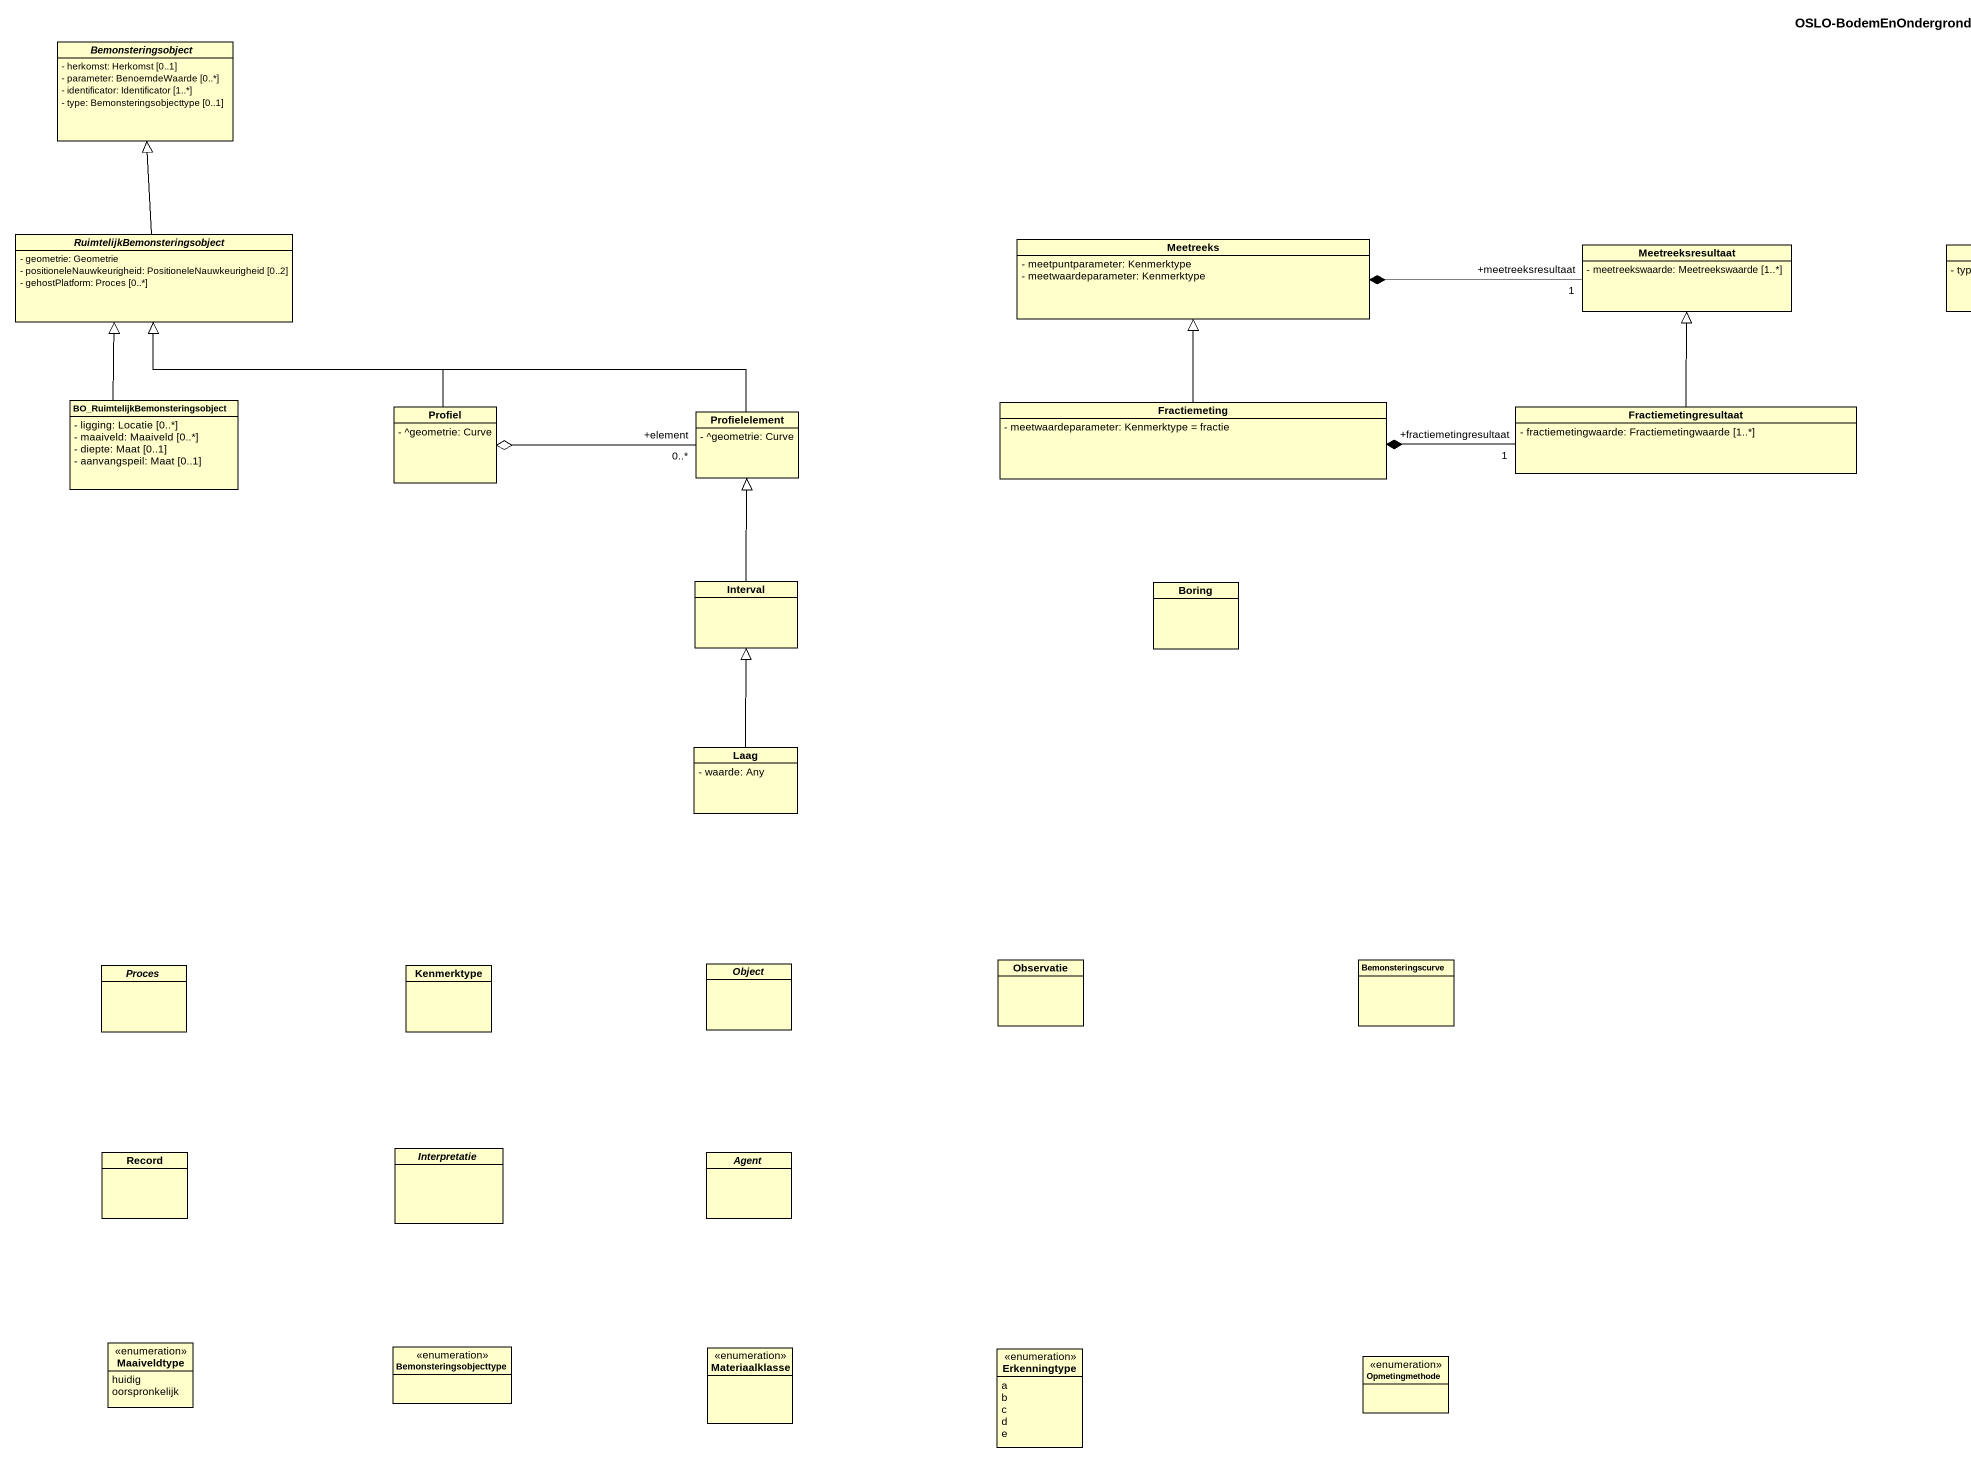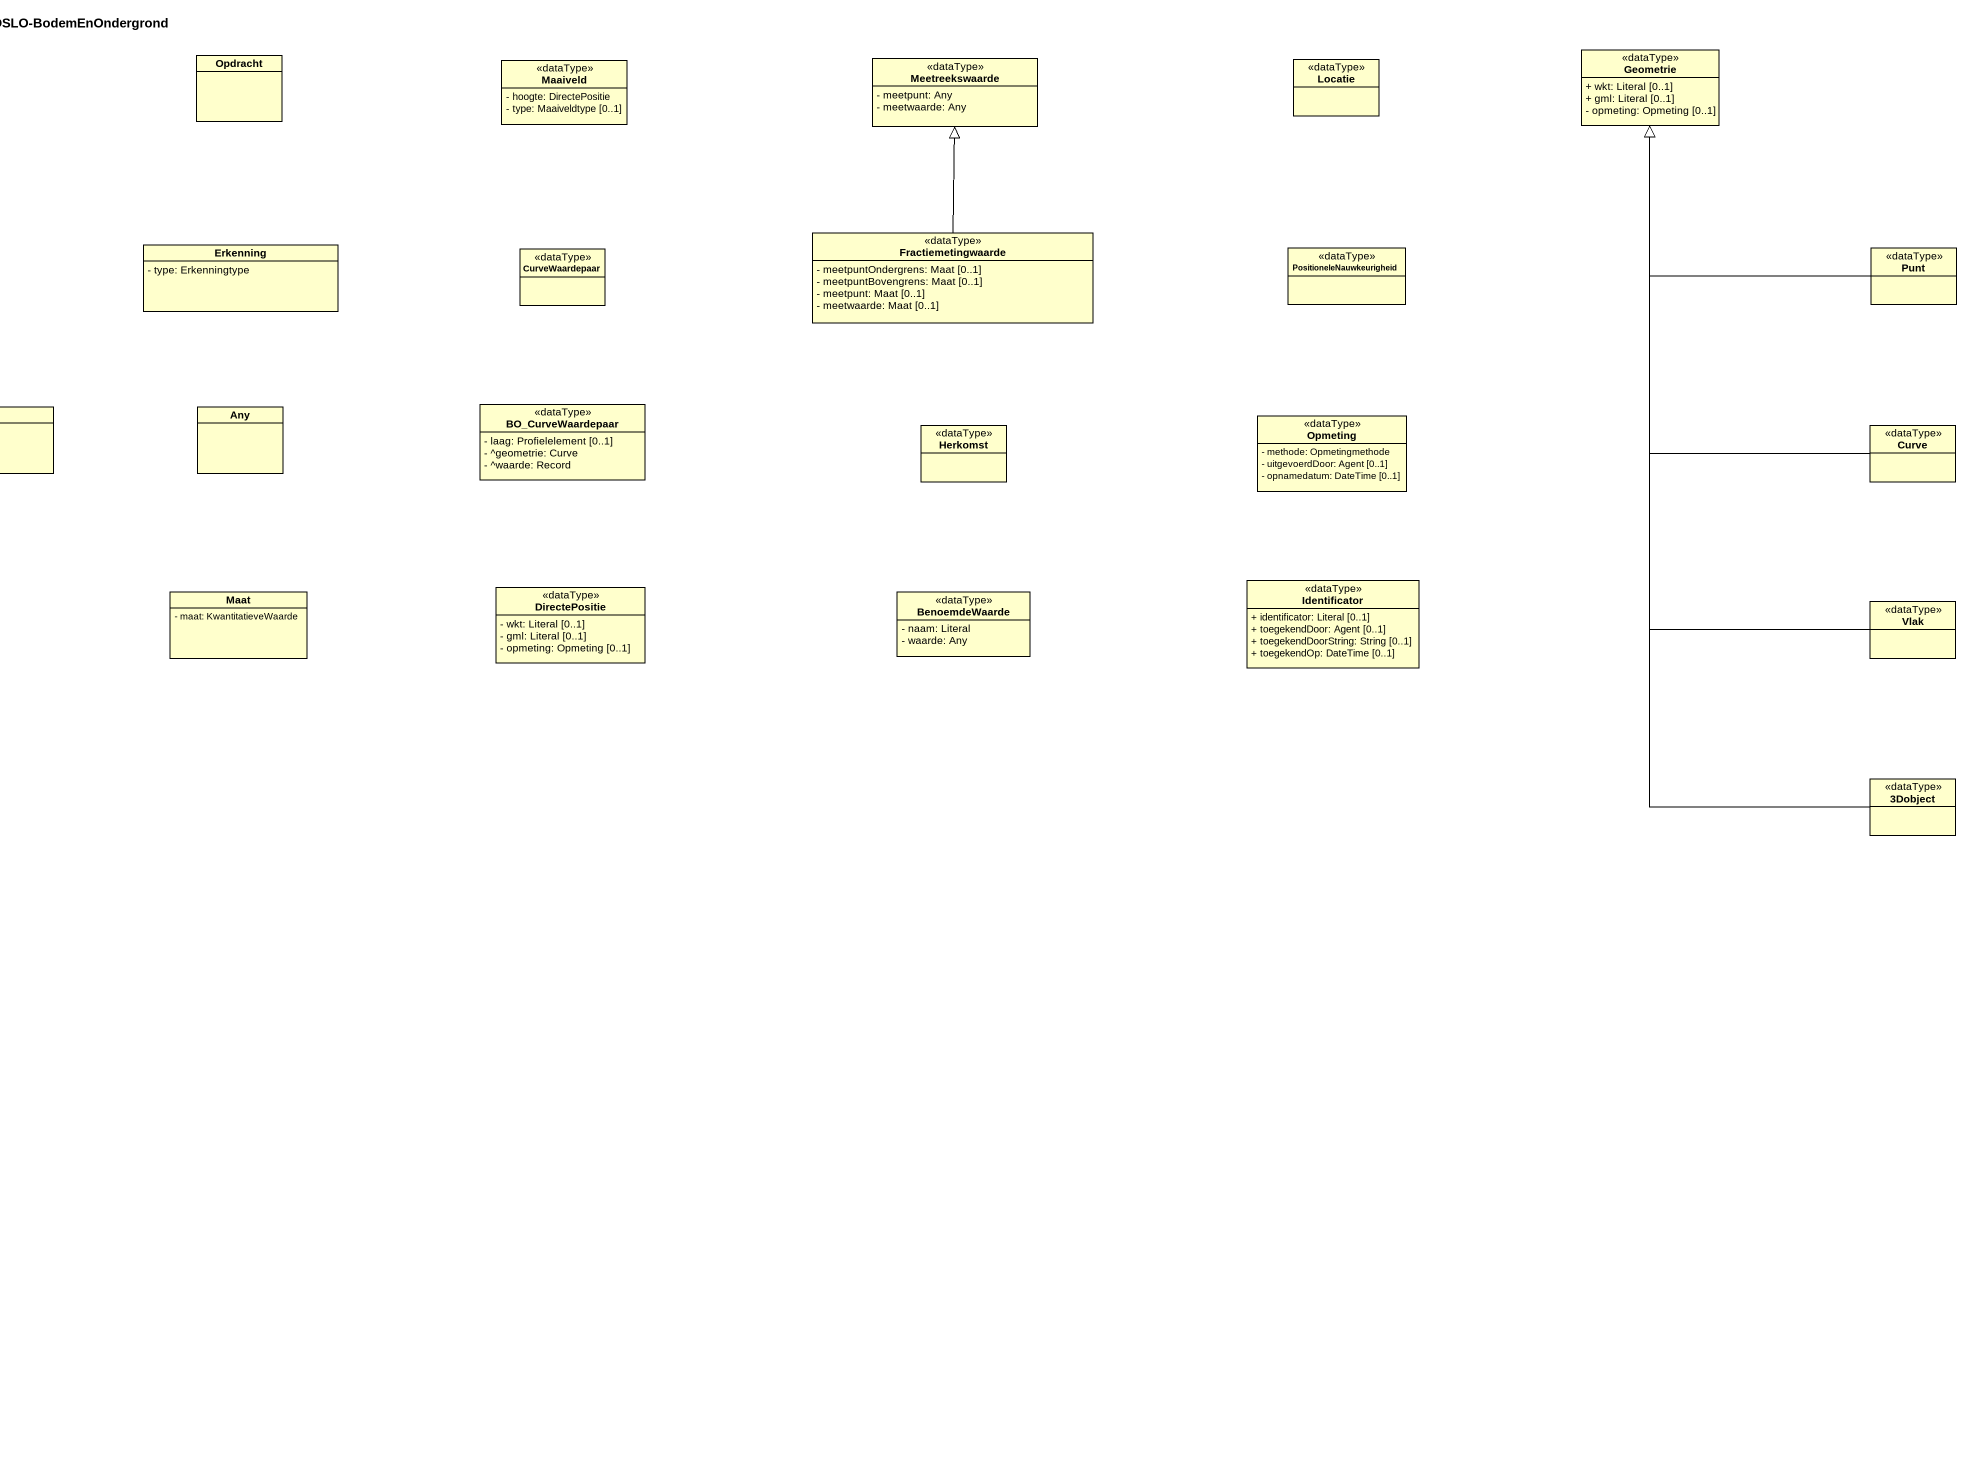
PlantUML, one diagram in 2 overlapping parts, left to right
@startuml
title OSLO-BodemEnOndergrond
hide circle
hide empty members
skinparam classAttributeIconSize 0
abstract class Bemonsteringsobject {
  - herkomst: Herkomst [0..1]
  - parameter: BenoemdeWaarde [0..*]
  - identificator: Identificator [1..*]
  - type: Bemonsteringsobjecttype [0..1]
}
class Opdracht
class Geometrie <<dataType>> {
  + wkt: Literal [0..1]
  + gml: Literal [0..1]
  - opmeting: Opmeting [0..1]
}
class Maaiveld <<dataType>> {
  - hoogte: DirectePositie
  - type: Maaiveldtype [0..1]
}
class Meetreekswaarde <<dataType>> {
  - meetpunt: Any
  - meetwaarde: Any
}
class Locatie <<dataType>>
abstract class "RuimtelijkBemonsteringsobject" as RuimtelijkBemonsteringsobjec {
  - geometrie: Geometrie
  - positioneleNauwkeurigheid: PositioneleNauwkeurigheid [0..2]
  - gehostPlatform: Proces [0..*]
}
class Meetreeks {
  - meetpuntparameter: Kenmerktype
  - meetwaardeparameter: Kenmerktype
}
class Meetreeksresultaat {
  - meetreekswaarde: Meetreekswaarde [1..*]
}
class Erkenning {
  - type: Erkenningtype
}
class CurveWaardepaar <<dataType>>
class Fractiemetingwaarde <<dataType>> {
  - meetpuntOndergrens: Maat [0..1]
  - meetpuntBovengrens: Maat [0..1]
  - meetpunt: Maat [0..1]
  - meetwaarde: Maat [0..1]
}
class PositioneleNauwkeurigheid <<dataType>>
class Punt <<dataType>>
class "BO_RuimtelijkBemonsteringsobject" as BO_RuimtelijkBemonsteringsob {
  - ligging: Locatie [0..*]
  - maaiveld: Maaiveld [0..*]
  - diepte: Maat [0..1]
  - aanvangspeil: Maat [0..1]
}
class Profiel {
  - ^geometrie: Curve
}
class Profielelement {
  - ^geometrie: Curve
}
class Fractiemeting {
  - meetwaardeparameter: Kenmerktype = fractie
}
class Fractiemetingresultaat {
  - fractiemetingwaarde: Fractiemetingwaarde [1..*]
}
class Any
class BO_CurveWaardepaar <<dataType>> {
  - laag: Profielelement [0..1]
  - ^geometrie: Curve
  - ^waarde: Record
}
class Herkomst <<dataType>>
class Opmeting <<dataType>> {
  - methode: Opmetingmethode
  - uitgevoerdDoor: Agent [0..1]
  - opnamedatum: DateTime [0..1]
}
class Curve <<dataType>>
class Interval
class Boring
class Maat {
  - maat: KwantitatieveWaarde
}
class DirectePositie <<dataType>> {
  - wkt: Literal [0..1]
  - gml: Literal [0..1]
  - opmeting: Opmeting [0..1]
}
class BenoemdeWaarde <<dataType>> {
  - naam: Literal
  - waarde: Any
}
class Identificator <<dataType>> {
  + identificator: Literal [0..1]
  + toegekendDoor: Agent [0..1]
  + toegekendDoorString: String [0..1]
  + toegekendOp: DateTime [0..1]
}
class Vlak <<dataType>>
class Laag {
  - waarde: Any
}
class "3Dobject" as c3Dobject <<dataType>>
abstract class Proces
class Kenmerktype
abstract class "Object" as Object_
class Observatie
class Bemonsteringscurve
class "Record" as Record_
abstract class Interpretatie
abstract class "Agent" as Agent_
enum Maaiveldtype {
  huidig
  oorspronkelijk
}
enum Bemonsteringsobjecttype
enum Materiaalklasse
enum Erkenningtype {
  a
  b
  c
  d
  e
}
enum Opmetingmethode
RuimtelijkBemonsteringsobjec -up-|> Bemonsteringsobject
Meetreeksresultaat "+meetreeksresultaat\n1" -left-* Meetreeks
Fractiemetingwaarde -up-|> Meetreekswaarde
Punt -up-|> Geometrie
BO_RuimtelijkBemonsteringsob -up-|> RuimtelijkBemonsteringsobjec
Profiel -left-|> RuimtelijkBemonsteringsobjec
Profielelement -left-|> RuimtelijkBemonsteringsobjec
Profielelement "+element\n0..*" -left-o Profiel
Fractiemeting -up-|> Meetreeks
Fractiemetingresultaat -up-|> Meetreeksresultaat
Fractiemetingresultaat "+fractiemetingresultaat\n1" -left-* Fractiemeting
Curve -up-|> Geometrie
Interval -up-|> Profielelement
Vlak -up-|> Geometrie
Laag -up-|> Interval
c3Dobject -up-|> Geometrie
@enduml
